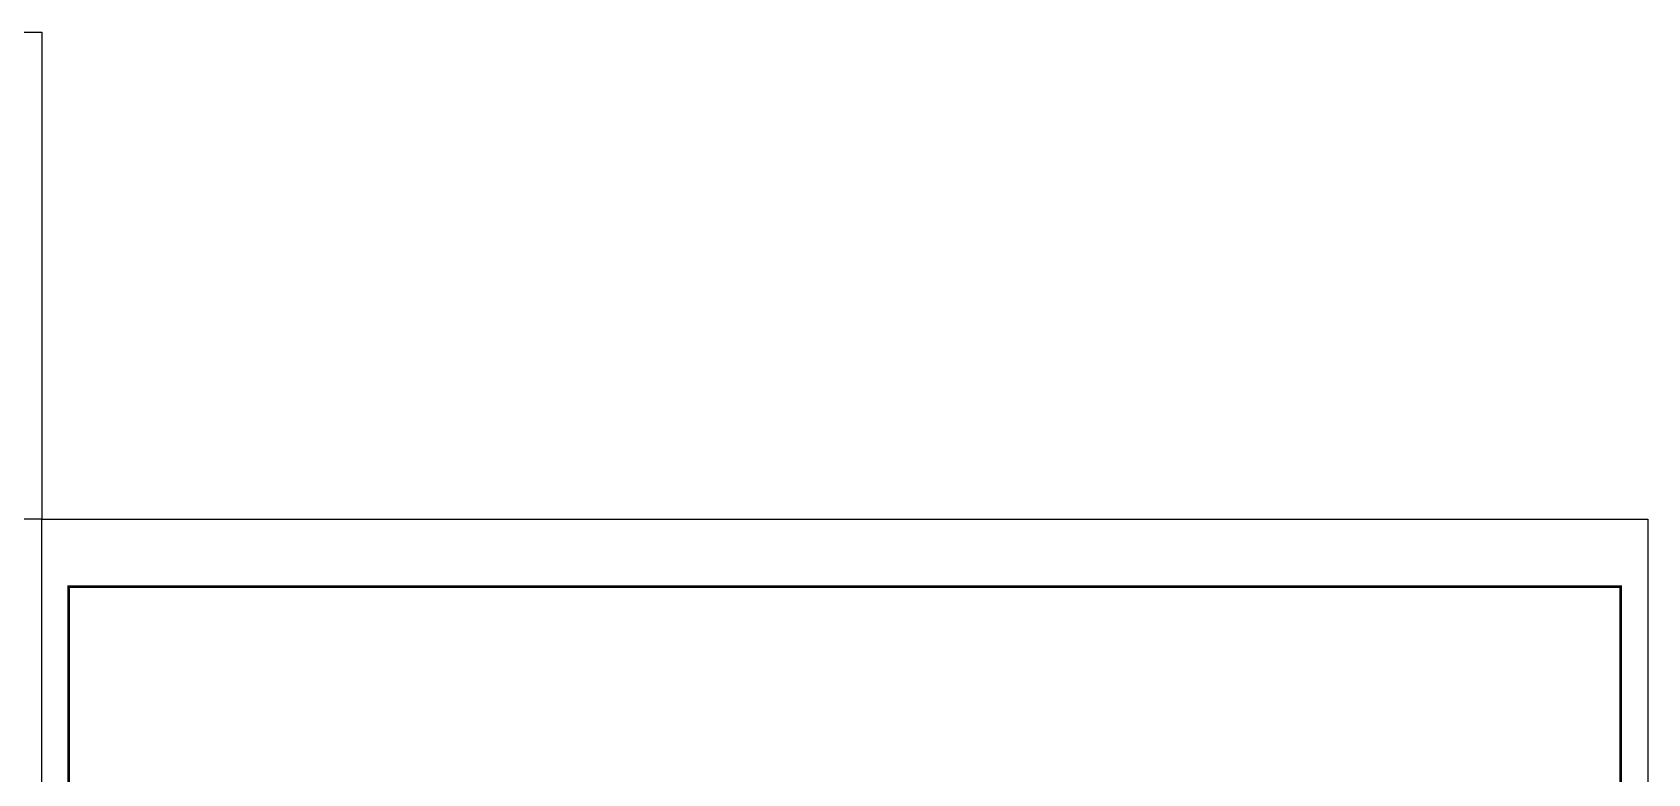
# Model space of a CAD drawing. Extents: x -518115 to 389031, y -209821 to 1628073.
# Drawn here: x 177943 to 192880, y -149789 to -142935 of the extents above; entities that cross this region are included whole.
import ezdxf

# ---------------------------------------------------------------- set-up
doc = ezdxf.new("R2010")
doc.units = 0
doc.header["$LTSCALE"] = 1000
doc.header["$MEASUREMENT"] = 0
doc.layers.add('yichutu', color=7, linetype='Continuous', true_color=0xffffff, plot=False)
doc.layers.add('图框', color=140, linetype='Continuous')

# ---------------------------------------------------------------- blocks, each defined once
blk = doc.blocks.new('GFDDDDRG')
at = {"layer": '图框'}
blk.add_lwpolyline([(923310, -107437), (923310, -159999), (893610, -159999), (893610, -107437)], close=True, dxfattribs=at)
blk.add_lwpolyline([(923310, -107437), (923310, -159999), (893610, -159999), (893610, -107437)], close=True, dxfattribs=at)
at = {"layer": '图框', "const_width": 50}
blk.add_lwpolyline([(894110, -159499), (922810, -159499), (922810, -108687), (894110, -108687)], close=True, dxfattribs=at)
blk = doc.blocks.new('yct-1051-594-26275-14850-25-1002.0')
at = {"layer": 'yichutu', "color": 7, "true_color": 0xffffff}
blk.add_lwpolyline([(0, 0), (0, 14850), (26275, 14850), (26275, 0)], close=True, dxfattribs=at)

msp = doc.modelspace()

# ---------------------------------------------------------------- linework, layer by layer
at = {"layer": '图框', "color": 2}
msp.add_lwpolyline([(178030.5, -147435), (170280.5, -147435), (170280.5, -142935), (178030.5, -142935)], close=True, dxfattribs=at)

# ---------------------------------------------------------------- block references
at = {"xscale": 0.5, "yscale": 0.5, "zscale": 0.5}
msp.add_blockref('GFDDDDRG', (-268774.4, -93716.5), dxfattribs=at)
at = {"layer": 'yichutu', "rotation": 270}
msp.add_blockref('yct-1051-594-26275-14850-25-1002.0', (178030.5, -147435), dxfattribs=at)

doc.saveas('drawing.dxf')
